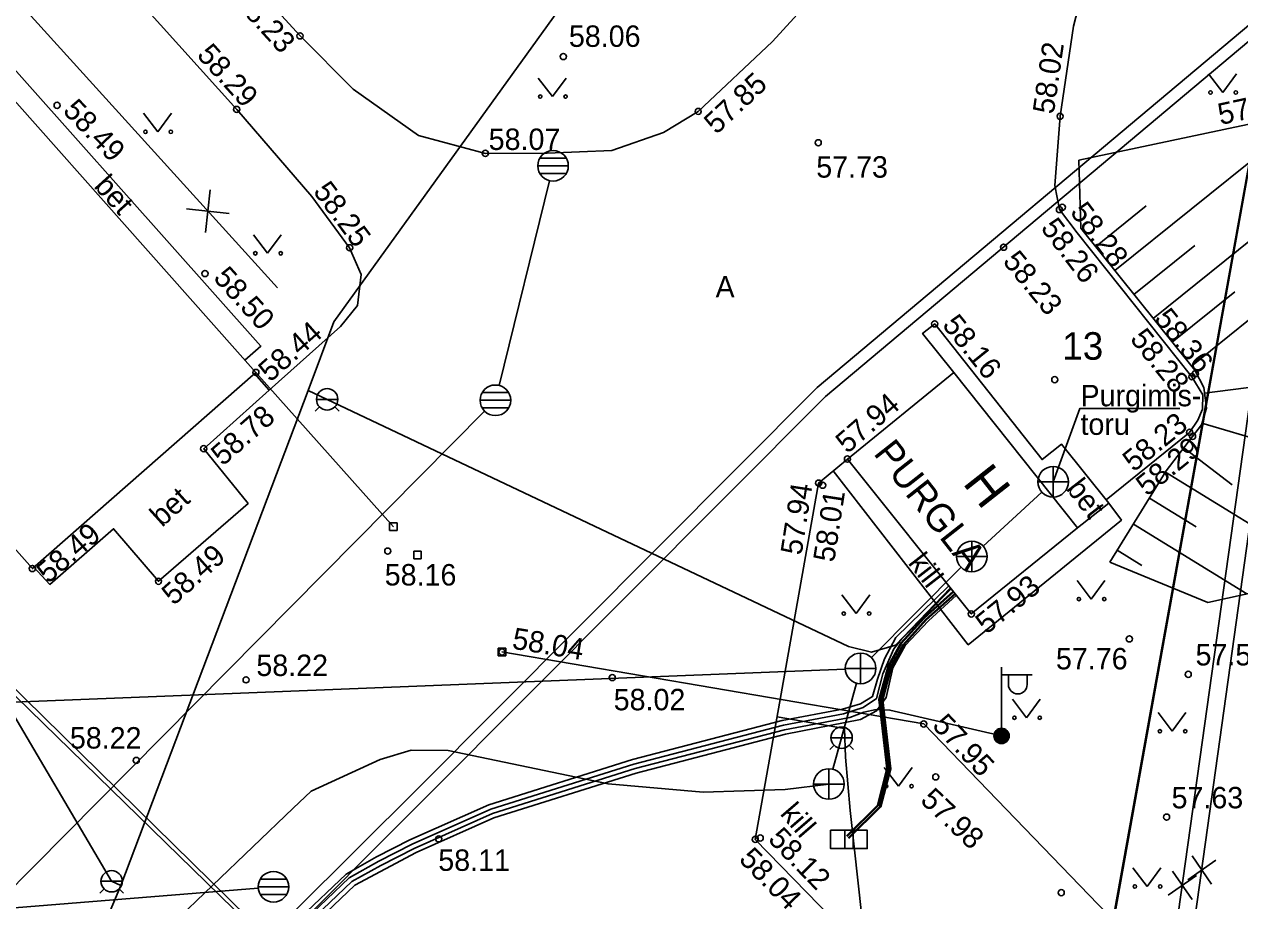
# Model space of a CAD drawing. Extents: x 639935 to 640355, y 6456229 to 6456709.
# Drawn here: x 640184.74 to 640224.47, y 6456502.93 to 6456531.56 of the extents above; entities that cross this region are included whole.
import ezdxf

# ---------------------------------------------------------------- set-up
doc = ezdxf.new("R2010")
doc.units = 0
for name, color, linetype in [('ABIJOONIS', 7, 'Continuous'), ('AED', 7, 'Continuous'), ('HALJASTUS', 7, 'Continuous'), ('HOONE', 7, 'Continuous'), ('KKAEV', 7, 'Continuous'), ('KORGUS', 7, 'Continuous'), ('KTRASS', 7, 'Continuous'), ('MPKAABEL', 7, 'Continuous'), ('PIIR', 7, 'Continuous'), ('POST', 7, 'Continuous'), ('RELJEEF', 7, 'Continuous'), ('SITRASS', 7, 'Continuous'), ('SKKAEV', 7, 'Continuous'), ('SKTRASS', 7, 'Continuous'), ('TEE', 7, 'Continuous'), ('VKAEV', 7, 'Continuous'), ('VTRASS', 7, 'Continuous')]:
    doc.layers.add(name, color=color, linetype=linetype)

msp = doc.modelspace()

# ---------------------------------------------------------------- linework, layer by layer
at = {"layer": 'ABIJOONIS'}
msp.add_lwpolyline([(640222.517, 6456519.018), (640219.249, 6456519.018), (640218.372, 6456516.619)], dxfattribs=at)
msp.add_circle((640218.425, 6456519.955), 0.1, dxfattribs=at)
at = {"layer": 'AED'}
for p, q in [((640196.681, 6456515.274), (640196.681, 6456515.024)), ((640196.681, 6456515.274), (640196.931, 6456515.274)), ((640196.681, 6456515.024), (640196.931, 6456515.024)), ((640196.931, 6456515.274), (640196.931, 6456515.024)), ((640197.467, 6456514.353), (640197.467, 6456514.103)), ((640197.467, 6456514.353), (640197.717, 6456514.353)), ((640197.717, 6456514.353), (640197.717, 6456514.103)), ((640197.467, 6456514.103), (640197.717, 6456514.103)), ((640200.226, 6456511.184), (640200.226, 6456510.934)), ((640200.226, 6456511.184), (640200.476, 6456511.184)), ((640200.226, 6456510.934), (640200.476, 6456510.934)), ((640200.476, 6456511.184), (640200.476, 6456510.934))]:
    msp.add_line(p, q, dxfattribs=at)
for points in [[(640196.806, 6456515.149), (640192.308, 6456520.192)], [(640221.931, 6456402.805), (640210.173, 6456447.131), (640221.638, 6456500.943), (640214.144, 6456508.707), (640200.351, 6456511.059)]]:
    msp.add_lwpolyline(points, dxfattribs=at)
at = {"layer": 'HALJASTUS'}
for p, q in [((640201.542, 6456529.809), (640202.005, 6456529.203)), ((640202.005, 6456529.203), (640202.451, 6456529.809)), ((640223.454, 6456529.943), (640223.918, 6456529.337)), ((640223.918, 6456529.337), (640224.363, 6456529.943)), ((640188.637, 6456528.659), (640189.1, 6456528.053)), ((640189.1, 6456528.053), (640189.546, 6456528.659)), ((640192.229, 6456524.689), (640192.692, 6456524.083)), ((640192.692, 6456524.083), (640193.138, 6456524.689)), ((640219.154, 6456513.394), (640219.618, 6456512.787)), ((640219.618, 6456512.787), (640220.063, 6456513.394)), ((640211.466, 6456512.921), (640211.93, 6456512.315)), ((640211.93, 6456512.315), (640212.375, 6456512.921)), ((640217.043, 6456509.518), (640217.507, 6456508.912)), ((640217.507, 6456508.912), (640217.952, 6456509.518)), ((640221.801, 6456509.077), (640222.264, 6456508.471)), ((640222.264, 6456508.471), (640222.71, 6456509.077)), ((640212.853, 6456507.281), (640213.316, 6456506.675)), ((640213.316, 6456506.675), (640213.762, 6456507.281)), ((640220.982, 6456504.005), (640221.445, 6456503.398)), ((640221.445, 6456503.398), (640221.891, 6456504.005))]:
    msp.add_line(p, q, dxfattribs=at)
for centre in [(640201.604, 6456529.203), (640202.433, 6456529.203), (640223.517, 6456529.337), (640224.345, 6456529.337), (640188.699, 6456528.053), (640189.528, 6456528.053), (640192.291, 6456524.083), (640193.12, 6456524.083), (640219.217, 6456512.787), (640220.045, 6456512.787), (640211.529, 6456512.315), (640212.358, 6456512.315), (640217.106, 6456508.912), (640217.934, 6456508.912), (640221.863, 6456508.471), (640222.692, 6456508.471), (640212.915, 6456506.675), (640213.744, 6456506.675), (640221.044, 6456503.398), (640221.873, 6456503.398)]:
    msp.add_circle(centre, 0.055, dxfattribs=at)
at = {"layer": 'HOONE'}
for points in [[(640160.745, 6456541.036), (640168.077, 6456547.474), (640192.308, 6456520.192), (640185.001, 6456513.785)], [(640211.647, 6456517.363), (640215.698, 6456512.301), (640219.171, 6456515.116), (640215.128, 6456520.188)]]:
    msp.add_lwpolyline(points, close=True, dxfattribs=at)
at = {"layer": 'KKAEV'}
for p, q in [((640218.372, 6456516.119), (640218.372, 6456517.119)), ((640217.872, 6456516.619), (640218.872, 6456516.619)), ((640215.716, 6456513.679), (640215.716, 6456514.679)), ((640215.216, 6456514.179), (640216.216, 6456514.179)), ((640212.078, 6456510.023), (640212.078, 6456511.023)), ((640211.578, 6456510.523), (640212.578, 6456510.523)), ((640211.043, 6456506.246), (640211.043, 6456507.246)), ((640210.543, 6456506.746), (640211.543, 6456506.746))]:
    msp.add_line(p, q, dxfattribs=at)
for centre in [(640218.372, 6456516.619), (640215.716, 6456514.179), (640212.078, 6456510.523), (640211.043, 6456506.746)]:
    msp.add_circle(centre, 0.5, dxfattribs=at)
at = {"layer": 'KORGUS'}
for centre in [(640193.752, 6456531.188), (640202.359, 6456530.512), (640185.809, 6456528.918), (640191.681, 6456528.785), (640206.768, 6456528.719), (640218.602, 6456528.563), (640210.693, 6456527.695), (640199.811, 6456527.35), (640218.672, 6456525.587), (640218.577, 6456525.512), (640195.373, 6456524.266), (640216.753, 6456524.283), (640190.644, 6456523.423), (640214.501, 6456521.779), (640192.308, 6456520.192), (640222.91, 6456520.052), (640223.025, 6456520.15), (640222.835, 6456518.235), (640222.93, 6456518.104), (640190.603, 6456517.7), (640211.647, 6456517.363), (640210.706, 6456516.576), (640210.838, 6456516.506), (640196.62, 6456514.354), (640185.001, 6456513.785), (640189.125, 6456513.368), (640215.698, 6456512.301), (640220.865, 6456511.487), (640200.351, 6456511.059), (640191.99, 6456510.149), (640203.958, 6456510.222), (640222.789, 6456510.327), (640214.144, 6456508.707), (640188.398, 6456507.517), (640214.537, 6456506.979), (640222.081, 6456505.663), (640198.288, 6456504.952), (640208.633, 6456504.938), (640208.798, 6456504.98), (640218.638, 6456503.195)]:
    msp.add_circle(centre, 0.1, dxfattribs=at)
at = {"layer": 'KTRASS'}
for p, q in [((640218.004, 6456516.281), (640216.084, 6456514.517)), ((640215.363, 6456513.825), (640212.431, 6456510.877)), ((640211.578, 6456510.501), (640183.314, 6456509.375)), ((640222.772, 6456503.616), (640223.693, 6456504.253)), ((640222.914, 6456504.395), (640223.551, 6456503.474)), ((640222.278, 6456503.896), (640222.915, 6456502.975)), ((640222.136, 6456503.117), (640223.057, 6456503.754))]:
    msp.add_line(p, q, dxfattribs=at)
for points in [[(640224.836, 6456531.591), (640210.656, 6456519.696), (640197.627, 6456506.623), (640177.308, 6456486.437), (640177.156, 6456486.292), (640172.333, 6456481.72), (640172.34, 6456481.269), (640172.652, 6456480.962)], [(640225.383, 6456531.528), (640210.926, 6456519.401), (640197.913, 6456506.344), (640177.207, 6456485.627), (640176.808, 6456485.228), (640172.975, 6456481.897), (640172.956, 6456481.464), (640173.065, 6456481.344)], [(640226.371, 6456530.415), (640221.841, 6456498.07), (640216.682, 6456490.142), (640210.726, 6456485.197)], [(640226.912, 6456530.345), (640222.406, 6456498.061), (640217.141, 6456489.852), (640211.062, 6456484.793)], [(640211.946, 6456510.041), (640211.457, 6456508.258), (640211.175, 6456507.228)], [(640211.043, 6456506.746), (640209.615, 6456506.562), (640206.93, 6456506.476), (640203.824, 6456506.749), (640198.6, 6456507.84), (640197.381, 6456507.856), (640196.376, 6456507.544), (640194.116, 6456506.513), (640193.528, 6456505.952), (640181.654, 6456494.583), (640176.026, 6456486.148), (640172.003, 6456481.853), (640172.012, 6456481.171), (640172.414, 6456480.741)]]:
    msp.add_lwpolyline(points, dxfattribs=at)
at = {"layer": 'MPKAABEL'}
for points in [[(640193.817, 6456499.504), (640193.87, 6456499.614), (640193.965, 6456500.032), (640193.8, 6456500.503), (640184.027, 6456510.024), (640174.326, 6456520.74), (640166.211, 6456529.85), (640162.327, 6456534.865), (640161.084, 6456537.178), (640159.633, 6456540.498), (640159.415, 6456541.651), (640159.085, 6456543.833), (640159.817, 6456556.717), (640159.72, 6456557.691), (640159.483, 6456558.41)], [(640193.866, 6456499.457), (640193.937, 6456499.59), (640194.054, 6456500.042), (640193.874, 6456500.583), (640184.143, 6456510.134), (640174.444, 6456520.848), (640166.335, 6456529.952), (640162.461, 6456534.953), (640161.228, 6456537.248), (640159.787, 6456540.546), (640159.573, 6456541.677), (640159.245, 6456543.845), (640160.067, 6456556.736), (640159.924, 6456557.782), (640159.631, 6456558.469)], [(640193.905, 6456499.415), (640193.992, 6456499.581), (640194.126, 6456500.049), (640193.934, 6456500.638), (640193.549, 6456501.413), (640193.549, 6456501.96), (640193.767, 6456502.39), (640195.258, 6456503.805), (640196.251, 6456504.362), (640197.347, 6456504.925), (640199.928, 6456506.07), (640204.619, 6456507.549), (640209.518, 6456508.824), (640211.491, 6456509.196), (640212.072, 6456509.361), (640212.469, 6456509.601), (640212.629, 6456510.171), (640212.856, 6456510.832), (640213.234, 6456511.528), (640214.96, 6456513.223)], [(640193.945, 6456499.371), (640194.049, 6456499.569), (640194.166, 6456500.059), (640194.04, 6456500.665), (640193.711, 6456501.451), (640193.711, 6456501.922), (640193.899, 6456502.292), (640195.358, 6456503.676), (640196.327, 6456504.22), (640197.417, 6456504.779), (640199.986, 6456505.919), (640204.663, 6456507.394), (640209.553, 6456508.667), (640211.52, 6456509.037), (640212.16, 6456509.244), (640212.597, 6456509.534), (640212.81, 6456510.35), (640213.165, 6456511.162), (640213.41, 6456511.473), (640215.039, 6456513.124)], [(640215.101, 6456513.047), (640214.144, 6456512.191), (640213.391, 6456511.354), (640212.976, 6456510.606), (640212.679, 6456509.506), (640212.941, 6456507.251), (640212.629, 6456506.06), (640211.612, 6456505.054)], [(640215.122, 6456513.02), (640214.168, 6456512.167), (640213.419, 6456511.334), (640213.008, 6456510.593), (640212.714, 6456509.503), (640212.976, 6456507.249), (640212.66, 6456506.042), (640211.636, 6456505.03)], [(640215.159, 6456512.975), (640214.209, 6456512.126), (640213.467, 6456511.3), (640213.062, 6456510.571), (640212.773, 6456509.499), (640213.035, 6456507.245), (640212.712, 6456506.012), (640211.677, 6456504.989)], [(640215.177, 6456512.952), (640214.23, 6456512.105), (640213.491, 6456511.283), (640213.09, 6456510.56), (640212.803, 6456509.496), (640213.065, 6456507.243), (640212.739, 6456505.997), (640211.698, 6456504.967)], [(640193.986, 6456499.328), (640194.103, 6456499.553), (640194.233, 6456500.049), (640194.125, 6456500.733), (640193.861, 6456501.486), (640193.861, 6456501.886), (640194.021, 6456502.201), (640195.45, 6456503.557), (640196.398, 6456504.088), (640197.481, 6456504.644), (640200.039, 6456505.779), (640204.705, 6456507.25), (640209.586, 6456508.521), (640211.729, 6456508.924), (640212.179, 6456509.089), (640212.59, 6456509.185), (640213.034, 6456509.16), (640216.685, 6456508.316)]]:
    msp.add_lwpolyline(points, dxfattribs=at)
at = {"layer": 'PIIR'}
for points in [[(640244.48, 6456636.43), (640210.34, 6456446.88), (640223.9, 6456399.77), (640100.76, 6456288.92), (640032.7, 6456361.37), (640015.01, 6456419.96), (640095.91, 6456493.23), (640046.38, 6456546.87), (640082.39, 6456610.33), (640129.21, 6456652.47)], [(640129.27, 6456652.45), (640082.45, 6456610.31), (640046.42, 6456546.85), (640095.96, 6456493.19), (640015.04, 6456419.94), (640032.73, 6456361.33), (640100.8, 6456288.87), (640223.94, 6456399.73), (640210.39, 6456446.84), (640225.64, 6456531.7), (640164.15, 6456601.61), (640170.59, 6456607.72)]]:
    msp.add_lwpolyline(points, close=True, dxfattribs=at)
at = {"layer": 'POST'}
for p, q in [((640216.685, 6456508.566), (640216.685, 6456510.566)), ((640216.685, 6456510.316), (640217.685, 6456510.316)), ((640216.912, 6456509.995), (640216.912, 6456510.316)), ((640217.524, 6456509.995), (640217.524, 6456510.316)), ((640216.685, 6456508.316), (640216.685, 6456508.316)), ((640211.56, 6456505.233), (640211.56, 6456504.637)), ((640211.832, 6456505.233), (640211.832, 6456504.637))]:
    msp.add_line(p, q, dxfattribs=at)
msp.add_lwpolyline([(640211.099, 6456505.233), (640212.293, 6456505.233), (640212.293, 6456504.637), (640211.099, 6456504.637)], close=True, dxfattribs=at)
for radius in [0.25, 0.225, 0.2, 0.175, 0.15, 0.125, 0.1, 0.075, 0.05, 0.025]:
    msp.add_circle((640216.685, 6456508.316), radius, dxfattribs=at)
msp.add_arc((640217.218, 6456509.995), 0.306, 180, 0, dxfattribs=at)
at = {"layer": 'RELJEEF'}
for p, q in [((640218.946, 6456530.89), (640218.946, 6456530.89)), ((640218.8, 6456529.901), (640218.8, 6456529.901)), ((640218.653, 6456528.912), (640218.653, 6456528.912)), ((640220.387, 6456523.518), (640226.224, 6456528.209)), ((640218.552, 6456527.917), (640218.552, 6456527.917)), ((640218.476, 6456526.92), (640218.476, 6456526.92)), ((640219.209, 6456527.126), (640219.209, 6456527.126)), ((640221.639, 6456521.959), (640227.749, 6456526.869)), ((640218.499, 6456525.929), (640218.499, 6456525.929)), ((640219.76, 6456524.297), (640221.418, 6456525.63)), ((640222.892, 6456520.4), (640228.467, 6456524.88)), ((640221.013, 6456522.738), (640223.004, 6456524.339)), ((640222.266, 6456521.18), (640224.315, 6456522.826)), ((640223.32, 6456519.512), (640225.105, 6456519.742)), ((640223.236, 6456518.538), (640228.824, 6456516.873)), ((640222.647, 6456517.734), (640224.228, 6456516.523)), ((640222.043, 6456516.938), (640227.073, 6456513.843)), ((640221.519, 6456516.086), (640223.048, 6456515.145)), ((640220.995, 6456515.234), (640224.702, 6456512.954)), ((640220.471, 6456514.383), (640221.275, 6456513.888))]:
    msp.add_line(p, q, dxfattribs=at)
for points in [[(640219.209, 6456527.126), (640225.857, 6456528.532), (640228.404, 6456526.293), (640228.893, 6456515.324), (640226.453, 6456513.338), (640223.428, 6456512.674), (640220.229, 6456513.99)], [(640220.229, 6456513.99), (640222.068, 6456516.979), (640222.93, 6456518.104), (640223.219, 6456518.48), (640223.382, 6456519.027), (640223.295, 6456519.704), (640223.004, 6456520.261), (640219.276, 6456524.9), (640219.209, 6456527.126)]]:
    msp.add_lwpolyline(points, dxfattribs=at)
at = {"layer": 'SITRASS'}
msp.add_lwpolyline([(640198.236, 6456494.726), (640198.359, 6456495.006), (640198.286, 6456495.446), (640194.469, 6456499.558), (640194.359, 6456499.713), (640194.314, 6456499.906), (640194.197, 6456500.717), (640194.013, 6456501.522), (640194.013, 6456501.849), (640194.144, 6456502.109), (640195.544, 6456503.436), (640197.546, 6456504.508), (640200.092, 6456505.637), (640204.746, 6456507.105), (640209.619, 6456508.373), (640212.08, 6456508.849), (640212.598, 6456509.134), (640212.913, 6456509.567), (640213.134, 6456510.538), (640213.537, 6456511.268), (640214.301, 6456512.08), (640215.211, 6456512.91)], dxfattribs=at)
at = {"layer": 'SKKAEV'}
for p, q in [((640201.523, 6456526.942), (640202.523, 6456526.942)), ((640202.453, 6456527.192), (640201.593, 6456527.192)), ((640202.453, 6456526.692), (640201.593, 6456526.692)), ((640199.639, 6456519.281), (640200.639, 6456519.281)), ((640200.569, 6456519.531), (640199.709, 6456519.531)), ((640200.569, 6456519.031), (640199.709, 6456519.031)), ((640192.383, 6456503.387), (640193.383, 6456503.387)), ((640193.313, 6456503.637), (640192.453, 6456503.637)), ((640193.313, 6456503.137), (640192.453, 6456503.137))]:
    msp.add_line(p, q, dxfattribs=at)
for centre in [(640202.023, 6456526.942), (640200.139, 6456519.281), (640192.883, 6456503.387)]:
    msp.add_circle(centre, 0.5, dxfattribs=at)
at = {"layer": 'SKTRASS'}
for p, q in [((640200.258, 6456519.767), (640201.904, 6456526.456)), ((640199.787, 6456518.926), (640183.998, 6456502.996)), ((640184.144, 6456502.681), (640192.385, 6456503.347))]:
    msp.add_line(p, q, dxfattribs=at)
at = {"layer": 'TEE'}
for points in [[(640132.311, 6456592.266), (640143.22, 6456582.021), (640158.251, 6456567.827), (640165.463, 6456561.729), (640169.16, 6456557.714), (640173.8, 6456552.837), (640175.455, 6456550.996), (640181.743, 6456544.284), (640187.895, 6456537.582), (640193.752, 6456531.188), (640195.484, 6456529.443), (640197.626, 6456527.938), (640199.811, 6456527.35), (640201.83, 6456527.356), (640203.941, 6456527.445), (640205.63, 6456528.034), (640206.768, 6456528.719), (640209.193, 6456531.009), (640212.221, 6456534.316), (640215.568, 6456538.165), (640218.943, 6456542.846), (640220.55, 6456545.663), (640222.257, 6456549.988), (640222.624, 6456551.488)], [(640226.278, 6456550.578), (640225.069, 6456546.643), (640223.644, 6456543.558), (640222.425, 6456541.373), (640221.867, 6456539.274), (640221.051, 6456537.509), (640219.894, 6456534.84), (640219.036, 6456531.502), (640218.602, 6456528.563), (640218.428, 6456526.303), (640218.577, 6456525.512)], [(640182.218, 6456533.328), (640182.321, 6456533.226), (640184.271, 6456534.849), (640185.06, 6456535.479), (640185.61, 6456535.424), (640186.099, 6456534.992), (640191.681, 6456528.785), (640194.137, 6456525.938), (640195.373, 6456524.266), (640195.756, 6456523.387), (640195.627, 6456522.38), (640195.071, 6456521.69), (640192.741, 6456519.609)], [(640181.838, 6456533), (640192.475, 6456521.051), (640191.947, 6456520.598)], [(640218.577, 6456525.512), (640219.162, 6456524.753), (640222.91, 6456520.052), (640223.265, 6456519.455), (640223.256, 6456518.997), (640223.108, 6456518.628), (640222.835, 6456518.235), (640220.105, 6456516.034)], [(640215.128, 6456520.188), (640214.107, 6456521.467), (640214.501, 6456521.779), (640218.012, 6456517.346), (640218.647, 6456517.845), (640220.195, 6456515.923), (640219.171, 6456515.116)], [(640192.267, 6456520.156), (640192.741, 6456519.609), (640190.603, 6456517.7), (640192.053, 6456515.915), (640189.125, 6456513.368), (640187.657, 6456515.084), (640185.578, 6456513.264), (640185.052, 6456513.829)], [(640205.01, 6456489.917), (640206.535, 6456491.254), (640206.003, 6456493.349), (640210.127, 6456497.274), (640213.237, 6456500.21), (640208.633, 6456504.938), (640209.484, 6456509.696), (640210.706, 6456516.576), (640211.647, 6456517.363)], [(640220.195, 6456515.923), (640220.605, 6456515.369), (640215.599, 6456511.295), (640211.184, 6456516.976)], [(640212.249, 6456501.225), (640211.741, 6456505.875), (640211.582, 6456507.625), (640211.547, 6456508.561), (640209.348, 6456508.938)]]:
    msp.add_lwpolyline(points, dxfattribs=at)
at = {"layer": 'VKAEV'}
for p, q in [((640194.289, 6456519.312), (640194.989, 6456519.312)), ((640194.392, 6456519.065), (640194.252, 6456518.925)), ((640194.886, 6456519.065), (640195.026, 6456518.925)), ((640211.107, 6456508.258), (640211.807, 6456508.258)), ((640211.21, 6456508.011), (640211.07, 6456507.871)), ((640211.705, 6456508.011), (640211.844, 6456507.871)), ((640187.242, 6456503.568), (640187.942, 6456503.568)), ((640187.345, 6456503.321), (640187.205, 6456503.181)), ((640187.839, 6456503.321), (640187.979, 6456503.181))]:
    msp.add_line(p, q, dxfattribs=at)
for centre in [(640194.639, 6456519.312), (640211.457, 6456508.258), (640187.592, 6456503.568)]:
    msp.add_circle(centre, 0.35, dxfattribs=at)
at = {"layer": 'VTRASS'}
for p, q in [((640190.817, 6456526.154), (640190.658, 6456524.763)), ((640190.042, 6456525.538), (640191.433, 6456525.379))]:
    msp.add_line(p, q, dxfattribs=at)
for points in [[(640125.484, 6456604.604), (640153.527, 6456569.908), (640178.944, 6456538.462), (640181.669, 6456535.458), (640193.012, 6456522.958)], [(640194.861, 6456521.843), (640206.997, 6456538.679), (640218.66, 6456553.737)], [(640187.89, 6456503.435), (640187.592, 6456503.568), (640183.96, 6456509.735), (640170.448, 6456525.457), (640170.245, 6456526.427), (640170.499, 6456527.212), (640171.855, 6456528.554)], [(640185.884, 6456493.208), (640185.4, 6456493.402), (640184.685, 6456493.852), (640184.386, 6456494.437), (640184.449, 6456495.264), (640187.89, 6456503.435), (640194.016, 6456519.607), (640194.861, 6456521.843)], [(640194.016, 6456519.607), (640194.639, 6456519.312), (640211.678, 6456511.234), (640212.436, 6456511.055), (640213.221, 6456511.287), (640215.017, 6456513.152)]]:
    msp.add_lwpolyline(points, dxfattribs=at)

# ---------------------------------------------------------------- texts
at = {"layer": 'ABIJOONIS'}
for s, height, p in [('13', 0.9, (640218.671, 6456520.607)), ('Purgimis-', 0.7, (640219.267, 6456519.086)), ('toru', 0.7, (640219.267, 6456518.152))]:
    msp.add_text(s, height=height, dxfattribs=at).set_placement(p)
at = {"layer": 'HOONE'}
for s, height, p in [('PURGLA', 0.9, (640212.474, 6456517.541)), ('H', 1.2, (640215.388, 6456516.572))]:
    msp.add_text(s, height=height, rotation=308.2204, dxfattribs=at).set_placement(p)
at = {"layer": 'KORGUS'}
for s, rotation, p in [('58.23', 312.4902, (640191.558, 6456532.295)), ('58.29', 311.9653, (640190.35, 6456530.541)), ('58.02', 81.7068, (640218.391, 6456528.609)), ('57.85', 43.0832, (640207.363, 6456527.942)), ('57.11', 12.2608, (640223.842, 6456528.274)), ('58.49', 313.8115, (640185.967, 6456528.712)), ('58.25', 306.6862, (640194.157, 6456526.101)), ('58.28', 307.3966, (640218.902, 6456525.421)), ('58.26', 307.3966, (640217.942, 6456524.903)), ('58.23', 309.4155, (640216.699, 6456523.808)), ('58.50', 312.0421, (640190.889, 6456523.26)), ('58.16', 308.9542, (640214.721, 6456521.73)), ('58.36', 308.8714, (640221.645, 6456521.934)), ('58.44', 41.3391, (640192.777, 6456519.85)), ('58.28', 308.8714, (640220.86, 6456521.276)), ('57.94', 40.9408, (640211.644, 6456517.514)), ('58.78', 41.2426, (640191.227, 6456517.111)), ('58.23', 38.991, (640221.005, 6456516.918)), ('58.29', 38.991, (640221.44, 6456516.121)), ('57.94', 81.1848, (640210.146, 6456514.198)), ('58.01', 81.1848, (640211.213, 6456513.968)), ('58.49', 40.9882, (640185.522, 6456513.27)), ('58.49', 41.6512, (640189.619, 6456512.554)), ('57.93', 39.0983, (640216.195, 6456511.613)), ('58.04', 350.6813, (640200.657, 6456511.172)), ('57.95', 313.6451, (640214.389, 6456508.628)), ('57.98', 316.549, (640213.996, 6456506.174)), ('58.12', 314.2387, (640209.02, 6456504.911)), ('58.04', 314.2387, (640208.068, 6456504.257))]:
    msp.add_text(s, height=0.7, rotation=rotation, dxfattribs=at).set_placement(p)
for s, p in [('58.06', (640202.542, 6456530.828)), ('58.07', (640199.919, 6456527.46)), ('57.73', (640210.629, 6456526.556)), ('58.16', (640196.521, 6456513.231)), ('58.22', (640192.324, 6456510.274)), ('57.76', (640218.464, 6456510.491)), ('57.53', (640223.028, 6456510.619)), ('58.02', (640204.006, 6456509.154)), ('58.22', (640186.228, 6456507.904)), ('57.63', (640222.244, 6456505.951)), ('58.11', (640198.272, 6456503.908))]:
    msp.add_text(s, height=0.7, dxfattribs=at).set_placement(p)
at = {"layer": 'TEE'}
for s, rotation, p in [('bet', 312.0617, (640186.984, 6456526.26)), ('bet', 307.7457, (640218.772, 6456516.39)), ('bet', 42.0617, (640189.24, 6456515.114)), ('kill', 307.7457, (640213.605, 6456513.96)), ('kill', 310.7765, (640209.42, 6456505.762))]:
    msp.add_text(s, height=0.7, rotation=rotation, dxfattribs=at).set_placement(p)
msp.add_text('A', height=0.7, dxfattribs=at).set_placement((640207.336, 6456522.641))

doc.saveas('drawing.dxf')
